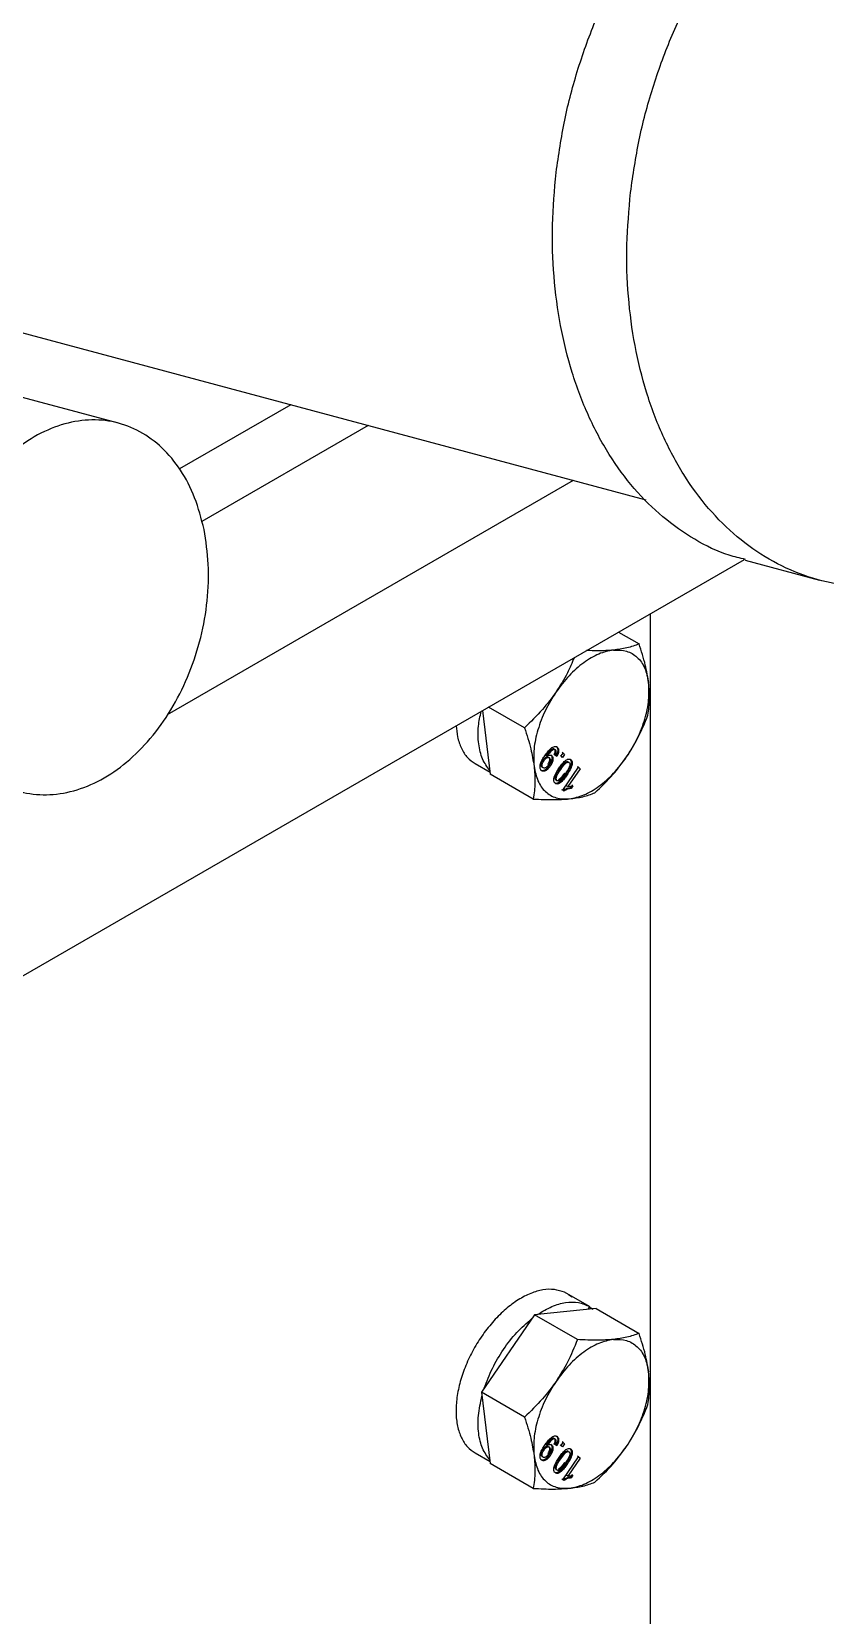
# Model space of a CAD drawing. Header units: millimetres. Extents: x 1293 to 41893, y 1011 to 26911.
# Drawn here: x 6911.9 to 7009, y 22023.4 to 22217.2 of the extents above; entities that cross this region are included whole.
import ezdxf

# ---------------------------------------------------------------- set-up
doc = ezdxf.new("R2010")
doc.units = ezdxf.units.MM
doc.header["$LTSCALE"] = 50
doc.layers.add('MAQUINAS', color=11, linetype='Continuous')

msp = doc.modelspace()

# ---------------------------------------------------------------- linework, layer by layer
at = {"layer": 'MAQUINAS', "linetype": 'Continuous', "lineweight": 25}
for p, q in [((6922.5184679, 22169.3216826), (6780.9071677, 22207.2550838)), ((6868.1764443, 22191.7827697), (6987.0208264, 22159.9479399)), ((6943.5953066, 22171.5803285), (6929.9693902, 22163.7142544)), ((6953.0611846, 22169.0447049), (6932.6910329, 22157.2852667)), ((6978.1424403, 22162.3261921), (6928.4551106, 22133.6423072)), ((6889.8607162, 22089.5878159), (6999.1099429, 22152.656052)), ((6999.1905764, 22152.5470079), (7008.2974124, 22150.1075609)), ((6987.5638368, 22145.9906269), (6987.5638368, 21905.9197438)), ((6983.6887946, 22143.7536126), (6986.2097739, 22142.2982822)), ((6967.046657, 22134.1463111), (6968.008589, 22126.3627778)), ((6972.1914651, 22132.0493316), (6967.8028268, 22134.5828386)), ((6974.4602429, 22128.093163), (6974.578094, 22128.025129)), ((6974.8787077, 22128.7088271), (6974.8327016, 22128.6392535)), ((6974.8327016, 22128.6392535), (6974.9263016, 22128.6915857)), ((6974.9505527, 22128.5712195), (6974.8327016, 22128.6392535)), ((6974.9965588, 22128.6407931), (6974.8787077, 22128.7088271)), ((6974.9965588, 22128.6407931), (6974.9505527, 22128.5712195)), ((6975.0977912, 22128.4204476), (6974.9799401, 22128.4884817)), ((6975.2602553, 22128.3551931), (6975.1424042, 22128.4232271)), ((6975.5393507, 22128.6265583), (6975.4214996, 22128.6945923)), ((6975.8741276, 22129.3866679), (6975.7562765, 22129.4547019)), ((6975.9225097, 22128.6843447), (6975.8046586, 22128.7523787)), ((6975.9892932, 22129.3279586), (6975.8714421, 22129.3959926)), ((6976.1364701, 22128.5456568), (6975.9225097, 22128.6843447)), ((6976.1364701, 22128.5456568), (6976.018619, 22128.6136908)), ((6976.2204567, 22129.6435588), (6976.1026056, 22129.7115928)), ((6976.5429953, 22128.6586926), (6976.6608464, 22128.5906586)), ((6976.6608464, 22128.5906586), (6976.906846, 22128.9513375)), ((6976.8502068, 22128.4159028), (6976.6608464, 22128.5906586)), ((6976.8502068, 22128.4159028), (6976.7323557, 22128.4839368)), ((6976.906846, 22128.9513375), (6976.7889948, 22129.0193715)), ((6977.0962064, 22128.7765817), (6976.8502068, 22128.4159028)), ((6976.8897983, 22128.9263426), (6976.9783553, 22128.8446157)), ((6976.906846, 22128.9513375), (6977.0962064, 22128.7765817)), ((6977.0962064, 22128.7765817), (6976.9783553, 22128.8446157)), ((6977.533768, 22127.8385211), (6977.4159168, 22127.9065551)), ((6977.5389973, 22127.8570494), (6977.6568484, 22127.7890154)), ((6977.7603969, 22128.1816605), (6977.878248, 22128.1136265)), ((6966.1449465, 22127.6623212), (6967.978821, 22126.603648)), ((6973.2695832, 22123.3256705), (6968.008589, 22126.3627778)), ((6974.2513189, 22126.8179509), (6974.1334678, 22126.8859849)), ((6974.3258716, 22127.2373555), (6974.4437227, 22127.1693215)), ((6974.610597, 22127.1076929), (6974.6141877, 22127.10562)), ((6975.0467741, 22127.5959466), (6975.1646252, 22127.5279126)), ((6975.3409169, 22127.3339957), (6975.2230658, 22127.4020297)), ((6976.8816534, 22124.3904838), (6978.8004501, 22127.2037796)), ((6977.0727392, 22126.4948449), (6977.1905903, 22126.4268109)), ((6977.3807195, 22126.2531823), (6977.2628683, 22126.3212163)), ((6978.9898106, 22127.0290238), (6977.4945944, 22124.8367721)), ((6978.0232653, 22127.5380963), (6977.9054142, 22127.6061304)), ((6978.8004501, 22127.2037796), (6978.682599, 22127.2718136)), ((6978.7834025, 22127.1787847), (6978.8719594, 22127.0970579)), ((6978.8004501, 22127.2037796), (6978.9898106, 22127.0290238)), ((6978.9898106, 22127.0290238), (6978.8719594, 22127.0970579)), ((6975.9348514, 22125.2642627), (6975.8170002, 22125.3322967)), ((6975.9880216, 22125.2375057), (6976.0936553, 22125.1765246)), ((6976.040471, 22125.6549964), (6976.1583221, 22125.5869624)), ((6976.4862396, 22125.5983911), (6976.3683884, 22125.6664251)), ((6976.8816534, 22124.3904838), (6976.7638023, 22124.4585178)), ((6977.0035542, 22124.2779848), (6976.8816534, 22124.3904838)), ((6977.4945944, 22124.8367721), (6977.3767433, 22124.9048061)), ((6977.4945944, 22124.8367721), (6978.1183427, 22124.9369925)), ((6977.9338738, 22124.907353), (6977.7737107, 22124.6725256)), ((6977.8915618, 22124.6044916), (6977.7737107, 22124.6725256)), ((6978.1183427, 22124.9369925), (6977.8915618, 22124.6044916)), ((6978.1183427, 22124.9369925), (6978.0004915, 22125.0050265)), ((6980.1373127, 22061.2090832), (6977.0858613, 22062.9515615)), ((6977.5699247, 22062.6853407), (6978.0354181, 22062.4093336)), ((6973.4005662, 22060.201869), (6966.9304709, 22050.7155632)), ((6973.7961067, 22060.241833), (6973.4005662, 22060.201869)), ((6978.6615604, 22057.1647617), (6973.4005662, 22060.201869)), ((6980.9487797, 22060.9645137), (6973.7961067, 22060.241833)), ((6980.1373127, 22061.2090832), (6979.9404955, 22060.8626403)), ((6980.1177493, 22061.1746472), (6980.5929747, 22060.8928696)), ((6980.9487797, 22060.9645137), (6986.2097739, 22057.9274064)), ((6972.1914651, 22047.6784558), (6966.9304709, 22050.7155632)), ((6966.9304709, 22050.7155632), (6968.008589, 22041.991902)), ((6975.8741276, 22045.0157921), (6975.7562765, 22045.0838261)), ((6975.9892932, 22044.9570828), (6975.8714421, 22045.0251168)), ((6976.2204567, 22045.272683), (6976.1026056, 22045.340717)), ((6976.6608464, 22044.2197828), (6976.906846, 22044.5804617)), ((6976.906846, 22044.5804617), (6976.7889948, 22044.6484957)), ((6976.8897983, 22044.5554669), (6976.9783553, 22044.47374)), ((6976.906846, 22044.5804617), (6977.0962064, 22044.4057059)), ((6977.0962064, 22044.4057059), (6976.9783553, 22044.47374)), ((6966.1449465, 22043.2914454), (6967.978821, 22042.2327722)), ((6974.2513189, 22042.4470751), (6974.1334678, 22042.5151092)), ((6974.3258716, 22042.8664797), (6974.4437227, 22042.7984457)), ((6974.4602429, 22043.7222872), (6974.578094, 22043.6542532)), ((6974.610597, 22042.7368171), (6974.6141877, 22042.7347442)), ((6974.8787077, 22044.3379513), (6974.8327016, 22044.2683777)), ((6974.9505527, 22044.2003437), (6974.8327016, 22044.2683777)), ((6974.9965588, 22044.2699173), (6974.8787077, 22044.3379513)), ((6974.9965588, 22044.2699173), (6974.9505527, 22044.2003437)), ((6975.0977912, 22044.0495719), (6974.9799401, 22044.1176059)), ((6975.0467741, 22043.2250708), (6975.1646252, 22043.1570368)), ((6975.2602553, 22043.9843173), (6975.1424042, 22044.0523513)), ((6975.3409169, 22042.9631199), (6975.2230658, 22043.0311539)), ((6975.5393507, 22044.2556825), (6975.4214996, 22044.3237165)), ((6975.9225097, 22044.3134689), (6975.8046586, 22044.3815029)), ((6976.1364701, 22044.174781), (6975.9225097, 22044.3134689)), ((6976.1364701, 22044.174781), (6976.018619, 22044.242815)), ((6976.5429953, 22044.2878168), (6976.6608464, 22044.2197828)), ((6976.8502068, 22044.045027), (6976.6608464, 22044.2197828)), ((6976.8502068, 22044.045027), (6976.7323557, 22044.113061)), ((6977.0962064, 22044.4057059), (6976.8502068, 22044.045027)), ((6976.8816534, 22040.019608), (6978.8004501, 22042.8329039)), ((6977.533768, 22043.4676453), (6977.4159168, 22043.5356793)), ((6978.9898106, 22042.6581481), (6977.4945944, 22040.4658963)), ((6977.5389973, 22043.4861736), (6977.6568484, 22043.4181396)), ((6977.7603969, 22043.8107847), (6977.878248, 22043.7427507)), ((6978.0232653, 22043.1672206), (6977.9054142, 22043.2352546)), ((6978.8004501, 22042.8329039), (6978.682599, 22042.9009379)), ((6978.7834025, 22042.807909), (6978.8719594, 22042.7261821)), ((6978.8004501, 22042.8329039), (6978.9898106, 22042.6581481)), ((6978.9898106, 22042.6581481), (6978.8719594, 22042.7261821)), ((6973.2695832, 22038.9547947), (6968.008589, 22041.991902)), ((6975.9348514, 22040.893387), (6975.8170002, 22040.961421)), ((6975.9880216, 22040.8666299), (6976.0936553, 22040.8056489)), ((6976.040471, 22041.2841206), (6976.1583221, 22041.2160866)), ((6976.4862396, 22041.2275153), (6976.3683884, 22041.2955493)), ((6977.0727392, 22042.1239692), (6977.1905903, 22042.0559351)), ((6977.3807195, 22041.8823065), (6977.2628683, 22041.9503405)), ((6978.1183427, 22040.5661167), (6978.0004915, 22040.6341507)), ((6976.8816534, 22040.019608), (6976.7638023, 22040.087642)), ((6977.0035542, 22039.907109), (6976.8816534, 22040.019608)), ((6977.4945944, 22040.4658963), (6977.3767433, 22040.5339303)), ((6977.4945944, 22040.4658963), (6978.1183427, 22040.5661167)), ((6977.9338738, 22040.5364773), (6977.7737107, 22040.3016498)), ((6977.8915618, 22040.2336158), (6977.7737107, 22040.3016498)), ((6978.1183427, 22040.5661167), (6977.8915618, 22040.2336158))]:
    msp.add_line(p, q, dxfattribs=at)
for points, knots in [([(6976.0610516, 22200.0001823), (6976.3709248, 22202.1460928), (6976.9906712, 22206.4379137), (6978.6868547, 22212.7838058), (6980.910918, 22218.9243722), (6983.6809851, 22224.7558597), (6986.9346077, 22230.1781424), (6990.6201439, 22235.0985198), (6994.6734707, 22239.4328457), (6999.0254565, 22243.1067107), (7003.6018119, 22246.0582026), (7008.3233149, 22248.233274), (7013.1126822, 22249.6079463), (7017.8748743, 22250.1092955), (7021.8896591, 22249.9418038), (7024.2059002, 22249.2781091), (7025.0386273, 22249.0394998)], [0, 0, 0, 0, 0.0737391308, 0.1474782616, 0.2212173924, 0.2949565231, 0.3686956539, 0.4424347847, 0.5161739155, 0.5899130463, 0.6636521771, 0.7373913078, 0.8111304386, 0.8848695694, 0.9586087002, 1, 1, 1, 1]), ([(6985.1678877, 22197.5607353), (6985.4777608, 22199.7066457), (6986.0975072, 22203.9984666), (6987.7936907, 22210.3443588), (6990.0177539, 22216.484925), (6992.7878213, 22222.3164133), (6996.041443, 22227.738693), (6999.7269824, 22232.6590818), (7003.7802978, 22236.9933651), (7008.1323257, 22240.667389), (7012.708524, 22243.618288), (7017.4306134, 22245.795572), (7022.2177923, 22247.1619869), (7026.9881519, 22247.694153), (7031.6600701, 22247.3829647), (7036.1536077, 22246.2337466), (7040.3918851, 22244.2661626), (7044.3023609, 22241.5138759), (7047.8182125, 22238.0239898), (7050.8789596, 22233.8561759), (7053.4334376, 22229.0819015), (7055.4334392, 22223.782277), (7056.8615362, 22218.0501413), (7057.630623, 22211.975508), (7057.8794625, 22207.249241), (7057.6714457, 22204.5612029), (7057.6289606, 22204.0122002)], [0, 0, 0, 0, 0.0429984375, 0.085996875, 0.1289953125, 0.17199375, 0.2149921876, 0.2579906251, 0.3009890626, 0.3439875001, 0.3869859376, 0.4299843751, 0.4729828126, 0.5159812501, 0.5589796877, 0.6019781252, 0.6449765627, 0.6879750002, 0.7309734377, 0.7739718752, 0.8169703127, 0.8599687502, 0.9029671878, 0.9459656253, 0.9889640628, 1, 1, 1, 1]), ([(6999.2172815, 22152.6490138), (6998.5574472, 22152.8006337), (6996.3934745, 22153.2978819), (6992.9788194, 22155.0129701), (6989.0582431, 22157.7271332), (6985.545136, 22161.2272406), (6982.4835114, 22165.3922928), (6979.9297989, 22170.167393), (6977.9276128, 22175.4664756), (6976.5074886, 22181.1999531), (6975.7086949, 22187.2697614), (6975.4887426, 22193.5708138), (6975.870282, 22197.8570595), (6976.0610516, 22200.0001823)], [0, 0, 0, 0, 0.0420244072, 0.1378219664, 0.2336195257, 0.329417085, 0.4252146443, 0.5210122036, 0.6168097629, 0.7126073221, 0.8084048814, 0.9042024407, 1, 1, 1, 1]), ([(7049.9753288, 22175.3497932), (7049.8518067, 22175.0860619), (7048.8172369, 22172.8771593), (7046.3973288, 22169.0935884), (7042.7508538, 22164.1444656), (7038.687071, 22159.8178815), (7034.3378479, 22156.1417946), (7029.7608981, 22153.1914484), (7025.03901, 22151.0140163), (7020.2517772, 22149.6476411), (7015.481432, 22149.1154643), (7010.8095101, 22149.4266554), (7006.3159728, 22150.5758727), (7002.0776981, 22152.5434574), (6998.1672113, 22155.2957423), (6994.6514007, 22158.785635), (6991.5905005, 22162.9534241), (6989.0365939, 22167.727791), (6987.0344598, 22173.0270701), (6985.6143217, 22178.760495), (6984.8155317, 22184.8303173), (6984.5955784, 22191.1313661), (6984.9771179, 22195.4176122), (6985.1678877, 22197.5607353)], [0, 0, 0, 0, 0.0067334811, 0.0563968071, 0.106060133, 0.155723459, 0.2053867849, 0.2550501109, 0.3047134368, 0.3543767627, 0.4040400887, 0.4537034146, 0.5033667406, 0.5530300665, 0.6026933925, 0.6523567184, 0.7020200443, 0.7516833703, 0.8013466962, 0.8510100222, 0.9006733481, 0.9503366741, 1, 1, 1, 1]), ([(6983.0672295, 22141.5523667), (6982.4471915, 22141.5043802), (6981.4415799, 22141.4265531), (6980.2447314, 22141.4799915), (6979.7858332, 22141.500481)], [0, 0, 0, 0, 0.6165779347, 1, 1, 1, 1]), ([(6986.2097739, 22142.2982822), (6985.7386018, 22142.122816), (6984.8542213, 22141.7934697), (6983.6362848, 22141.6291443), (6983.0672295, 22141.5523667)], [0, 0, 0, 0, 0.5327709195, 1, 1, 1, 1]), ([(6987.3803953, 22137.5718585), (6987.2666302, 22138.2787933), (6987.0231411, 22139.7918302), (6986.4924896, 22141.4270726), (6986.2097739, 22142.2982822)], [0, 0, 0, 0, 0.4672290805, 1, 1, 1, 1]), ([(6978.2577234, 22140.6183219), (6978.0012654, 22139.9913214), (6977.4091418, 22138.5436701), (6976.5468786, 22137.1933606), (6976.0580751, 22136.4278914)], [0, 0, 0, 0, 0.433115708, 1, 1, 1, 1]), ([(6987.2878921, 22133.5746211), (6987.3821661, 22134.2281992), (6987.5591165, 22135.4549517), (6987.4373079, 22136.897744), (6987.3803953, 22137.5718585)], [0, 0, 0, 0, 0.5327709195, 1, 1, 1, 1]), ([(6976.0580751, 22136.4278914), (6975.5175059, 22135.6934095), (6974.3605378, 22134.1214141), (6972.9454061, 22132.7695601), (6972.1914651, 22132.0493316)], [0, 0, 0, 0, 0.4672290805, 1, 1, 1, 1]), ([(6967.9520936, 22126.819914), (6967.6250083, 22127.2594542), (6966.9708376, 22128.1385348), (6966.5268989, 22130.0342037), (6966.4597549, 22132.0325311), (6966.7564067, 22133.4442088), (6966.8842448, 22134.0525525)], [0, 0, 0, 0, 0.26615041322, 0.53230082644, 0.79845123966, 1, 1, 1, 1]), ([(6963.849321, 22132.3005283), (6963.8837051, 22131.8381071), (6963.9603238, 22130.8076894), (6964.4356473, 22129.4919668), (6965.1517719, 22128.3575659), (6965.8254358, 22127.896011), (6966.1515557, 22127.6725728)], [0, 0, 0, 0, 0.21695682075, 0.48344709326, 0.74993736578, 1, 1, 1, 1]), ([(6972.1914651, 22132.0493316), (6972.4741808, 22131.178122), (6973.0048322, 22129.5428796), (6973.2483213, 22128.0298427), (6973.3620865, 22127.3229079)], [0, 0, 0, 0, 0.5327709195, 1, 1, 1, 1]), ([(6984.6844067, 22128.466875), (6985.1681232, 22129.2341772), (6986.2034109, 22130.8764172), (6986.9109408, 22132.6367611), (6987.2878921, 22133.5746211)], [0, 0, 0, 0, 0.4672290805, 1, 1, 1, 1]), ([(6974.6777831, 22128.6236826), (6974.7954168, 22128.7906689), (6975.0302845, 22129.1240739), (6975.3726122, 22129.4909659), (6975.6655358, 22129.6872429), (6975.8812667, 22129.7590021), (6976.0755966, 22129.7499922), (6976.1721565, 22129.6790465), (6976.2204567, 22129.6435588)], [0, 0, 0, 0, 0.2504849429, 0.5001185141, 0.6278991852, 0.7500923696, 0.8749936752, 1, 1, 1, 1]), ([(6974.2513189, 22126.8179509), (6974.2142539, 22126.8610077), (6974.140135, 22126.9471083), (6974.0910228, 22127.1464753), (6974.0901377, 22127.3787446), (6974.1634478, 22127.7202897), (6974.3665564, 22128.1546258), (6974.5738629, 22128.467062), (6974.6777831, 22128.6236826)], [0, 0, 0, 0, 0.1250635897, 0.2500895576, 0.3751100052, 0.5001693996, 0.7494409524, 1, 1, 1, 1]), ([(6974.3258716, 22127.2373555), (6974.2912369, 22127.2811677), (6974.2395188, 22127.3465902), (6974.2255705, 22127.4885818), (6974.2378273, 22127.6066535), (6974.2702742, 22127.732007), (6974.3371115, 22127.8994127), (6974.411117, 22128.0158622), (6974.4602429, 22128.093163)], [0, 0, 0, 0, 0.249017166, 0.3718446562, 0.4993648037, 0.6232259432, 0.7498923764, 1, 1, 1, 1]), ([(6974.4437227, 22127.1693215), (6974.4090901, 22127.2131351), (6974.3573342, 22127.2786116), (6974.3434153, 22127.4206361), (6974.3557165, 22127.5388223), (6974.3881634, 22127.6640886), (6974.4550284, 22127.831482), (6974.5289681, 22127.9478281), (6974.578094, 22128.025129)], [0, 0, 0, 0, 0.24901685056, 0.37213839249, 0.49936545582, 0.62356193351, 0.74989269326, 1, 1, 1, 1]), ([(6974.4602429, 22128.093163), (6974.5138068, 22128.1658448), (6974.5947848, 22128.2757253), (6974.7198149, 22128.3874573), (6974.8171103, 22128.4490214), (6974.9118208, 22128.4843155), (6975.032115, 22128.4967223), (6975.0982254, 22128.4526672), (6975.1424042, 22128.4232271)], [0, 0, 0, 0, 0.24997660167, 0.37791512866, 0.50034202129, 0.62710640096, 0.75081098206, 1, 1, 1, 1]), ([(6974.578094, 22128.025129), (6974.6316579, 22128.0978099), (6974.7127016, 22128.2077783), (6974.8377468, 22128.3194895), (6974.9351278, 22128.3810714), (6975.029761, 22128.4163028), (6975.1500284, 22128.4286497), (6975.2160769, 22128.3846342), (6975.2602553, 22128.3551931)], [0, 0, 0, 0, 0.2499764907, 0.3782221672, 0.5003423322, 0.6274524307, 0.7508110927, 1, 1, 1, 1]), ([(6975.8714421, 22129.3959926), (6975.8401808, 22129.4181583), (6975.7776844, 22129.4624713), (6975.6498325, 22129.4609976), (6975.5095455, 22129.4050731), (6975.2343598, 22129.175106), (6975.0367139, 22128.9159817), (6974.8787077, 22128.7088271)], [0, 0, 0, 0, 0.1252073258, 0.2503100191, 0.3753386279, 0.5006201474, 1, 1, 1, 1]), ([(6974.9505527, 22128.5712195), (6975.0060602, 22128.6057627), (6975.1174237, 22128.6750661), (6975.2788497, 22128.712603), (6975.4280686, 22128.7070188), (6975.502312, 22128.6533384), (6975.5393507, 22128.6265583)], [0, 0, 0, 0, 0.24894317676, 0.49945029469, 0.75028493852, 1, 1, 1, 1]), ([(6975.9892932, 22129.3279586), (6975.9580319, 22129.3501243), (6975.8955355, 22129.3944373), (6975.7676836, 22129.3929636), (6975.6273966, 22129.3370391), (6975.3522109, 22129.107072), (6975.154565, 22128.8479477), (6974.9965588, 22128.6407931)], [0, 0, 0, 0, 0.1252073258, 0.2503100191, 0.3753386279, 0.5006201474, 1, 1, 1, 1]), ([(6975.1424042, 22128.4232271), (6975.1774373, 22128.3816566), (6975.2298813, 22128.3194261), (6975.2530581, 22128.1872079), (6975.2487786, 22128.0747501), (6975.2239193, 22127.9534761), (6975.1660942, 22127.7881807), (6975.0943737, 22127.6726334), (6975.0467741, 22127.5959466)], [0, 0, 0, 0, 0.2495203093, 0.3735284255, 0.4998883672, 0.623789863, 0.7503156792, 1, 1, 1, 1]), ([(6975.2602553, 22128.3551931), (6975.2952883, 22128.3136225), (6975.3477773, 22128.2513383), (6975.3709145, 22128.1190785), (6975.3666065, 22128.006522), (6975.3417359, 22127.8853377), (6975.2838905, 22127.720053), (6975.2122263, 22127.6045995), (6975.1646252, 22127.5279126)], [0, 0, 0, 0, 0.2495205461, 0.3738507837, 0.4998887841, 0.6240955932, 0.7503154422, 1, 1, 1, 1]), ([(6975.4214996, 22128.6945923), (6975.4357601, 22128.6801772), (6975.4642824, 22128.6513459), (6975.5106769, 22128.5796985), (6975.550274, 22128.4699788), (6975.564884, 22128.3102864), (6975.5480159, 22128.1331324), (6975.5025565, 22127.9459581), (6975.4064754, 22127.6940008), (6975.2963078, 22127.5186242), (6975.2230658, 22127.4020297)], [0, 0, 0, 0, 0.0626107389, 0.1252263593, 0.2501941382, 0.3735862588, 0.5002863049, 0.6245798583, 0.750412027, 1, 1, 1, 1]), ([(6975.5393507, 22128.6265583), (6975.5668274, 22128.5961544), (6975.6217624, 22128.5353671), (6975.6677861, 22128.4015802), (6975.6828206, 22128.2424745), (6975.6658805, 22128.065276), (6975.620449, 22127.8780457), (6975.5243869, 22127.6260638), (6975.4141574, 22127.4505882), (6975.3409169, 22127.3339957)], [0, 0, 0, 0, 0.1250740585, 0.2500636243, 0.3732612247, 0.5001992382, 0.6242961009, 0.7503685137, 1, 1, 1, 1]), ([(6975.8046586, 22128.7523787), (6975.8394177, 22128.8201255), (6975.9021322, 22128.9423585), (6975.9490364, 22129.1024693), (6975.954554, 22129.212381), (6975.9378455, 22129.3148307), (6975.8979721, 22129.3635661), (6975.8714421, 22129.3959926)], [0, 0, 0, 0, 0.2770742738, 0.4999140274, 0.6248342849, 0.7503808481, 1, 1, 1, 1]), ([(6975.9225097, 22128.6843447), (6975.9572313, 22128.7520446), (6976.0199385, 22128.8743109), (6976.0667579, 22129.0341342), (6976.0726165, 22129.14455), (6976.0590919, 22129.2201888), (6976.0318471, 22129.283675), (6976.0034772, 22129.313198), (6975.9892932, 22129.3279586)], [0, 0, 0, 0, 0.2764767993, 0.4993179598, 0.6237184282, 0.7494961879, 0.8747561628, 1, 1, 1, 1]), ([(6976.1026056, 22129.7115928), (6976.1492602, 22129.6565801), (6976.21946, 22129.5738041), (6976.2552785, 22129.4021628), (6976.2554731, 22129.2074592), (6976.1881153, 22128.9295598), (6976.0751772, 22128.7190912), (6976.018619, 22128.6136908)], [0, 0, 0, 0, 0.2498591948, 0.3759561592, 0.5004815934, 0.749846529, 1, 1, 1, 1]), ([(6976.2204567, 22129.6435588), (6976.2671136, 22129.5885479), (6976.3372724, 22129.5058269), (6976.3731112, 22129.3342127), (6976.3733554, 22129.1395327), (6976.3059647, 22128.8615252), (6976.1930277, 22128.651057), (6976.1364701, 22128.5456568)], [0, 0, 0, 0, 0.2498594906, 0.3757183909, 0.500481002, 0.7498462328, 1, 1, 1, 1]), ([(6976.4339174, 22127.1269612), (6976.5445567, 22127.2838993), (6976.7655684, 22127.5973968), (6977.0819123, 22127.9460461), (6977.3549941, 22128.1476019), (6977.5607637, 22128.2284885), (6977.7434986, 22128.2155664), (6977.8333032, 22128.1476279), (6977.878248, 22128.1136265)], [0, 0, 0, 0, 0.2504758129, 0.5003473544, 0.6257683408, 0.7501761831, 0.8749696966, 1, 1, 1, 1]), ([(6976.5046579, 22127.0191123), (6976.6627983, 22127.2475014), (6976.8605055, 22127.5330338), (6977.1423163, 22127.807855), (6977.2912567, 22127.8899946), (6977.4361275, 22127.9218643), (6977.5047172, 22127.8786482), (6977.5389973, 22127.8570494)], [0, 0, 0, 0, 0.5004095025, 0.6256126137, 0.7505796735, 0.875343692, 1, 1, 1, 1]), ([(6976.6225091, 22126.9510783), (6976.7806494, 22127.1794674), (6976.9783566, 22127.4649998), (6977.2601674, 22127.739821), (6977.4091078, 22127.8219606), (6977.5539786, 22127.8538303), (6977.6225683, 22127.8106142), (6977.6568484, 22127.7890154)], [0, 0, 0, 0, 0.5004095025, 0.6256126137, 0.7505796735, 0.875343692, 1, 1, 1, 1]), ([(6977.7603969, 22128.1816605), (6977.8157655, 22128.1140896), (6977.8989244, 22128.0126038), (6977.9276846, 22127.793099), (6977.9128378, 22127.6684546), (6977.9054142, 22127.6061304)], [0, 0, 0, 0, 0.4990363131, 0.7495101716, 1, 1, 1, 1]), ([(6977.878248, 22128.1136265), (6977.9340966, 22128.0462796), (6978.0179765, 22127.9451304), (6978.040191, 22127.7516867), (6978.03747, 22127.6328446), (6978.0280002, 22127.5696787), (6978.0232653, 22127.5380963)], [0, 0, 0, 0, 0.4987953461, 0.7491482596, 0.8745764119, 1, 1, 1, 1]), ([(6980.8177968, 22124.0883152), (6981.5717378, 22124.8085437), (6982.9868695, 22126.1603977), (6984.1438376, 22127.7323931), (6984.6844067, 22128.466875)], [0, 0, 0, 0, 0.5327709195, 1, 1, 1, 1]), ([(6973.3620865, 22127.3229079), (6973.418999, 22126.6487934), (6973.5408076, 22125.2060011), (6973.3638572, 22123.9792486), (6973.2695832, 22123.3256705)], [0, 0, 0, 0, 0.4672290805, 1, 1, 1, 1]), ([(6975.3409169, 22127.3339957), (6975.2552173, 22127.2185982), (6975.1261017, 22127.0447397), (6974.9253107, 22126.8738444), (6974.7705142, 22126.7794391), (6974.6195758, 22126.7242357), (6974.4276679, 22126.7024574), (6974.3219722, 22126.771679), (6974.2513189, 22126.8179509)], [0, 0, 0, 0, 0.2498688585, 0.3764535287, 0.5003476657, 0.6272386366, 0.7508240847, 1, 1, 1, 1]), ([(6975.2230658, 22127.4020297), (6975.1373834, 22127.2866731), (6975.0082252, 22127.1127837), (6974.8072963, 22126.9416317), (6974.6527913, 22126.8480713), (6974.5004966, 22126.7896523), (6974.4078189, 22126.7867766), (6974.3621732, 22126.7853602)], [0, 0, 0, 0, 0.3327926582, 0.5016541087, 0.6663981272, 0.835694162, 1, 1, 1, 1]), ([(6975.1646252, 22127.5279126), (6975.1082335, 22127.4517912), (6974.9955986, 22127.2997489), (6974.8221373, 22127.1690369), (6974.6885575, 22127.1132531), (6974.5606051, 22127.0949857), (6974.4907456, 22127.1394155), (6974.4437227, 22127.1693215)], [0, 0, 0, 0, 0.25025039885, 0.49984175183, 0.62957629765, 0.75066535386, 1, 1, 1, 1]), ([(6975.9348514, 22125.2642627), (6975.8965207, 22125.3079986), (6975.8198908, 22125.3954344), (6975.7676993, 22125.5993631), (6975.7844673, 22125.8496768), (6975.9594977, 22126.3848975), (6976.2231945, 22126.7973589), (6976.4339174, 22127.1269612)], [0, 0, 0, 0, 0.125373348, 0.2506437386, 0.375697515, 0.5011131747, 1, 1, 1, 1]), ([(6977.3807195, 22126.2531823), (6977.2699407, 22126.0961646), (6977.0486563, 22125.7825166), (6976.7294982, 22125.4296799), (6976.4554807, 22125.2291054), (6976.250297, 22125.1509103), (6976.0699417, 22125.162596), (6975.9799113, 22125.2303514), (6975.9348514, 22125.2642627)], [0, 0, 0, 0, 0.2504817087, 0.50034559577, 0.63170490568, 0.75022113881, 0.87498669951, 1, 1, 1, 1]), ([(6976.040471, 22125.6549964), (6976.0139478, 22125.6883175), (6975.9609026, 22125.754958), (6975.952932, 22125.9261399), (6975.989409, 22126.1144817), (6976.1536711, 22126.4973156), (6976.3486761, 22126.787221), (6976.5046579, 22127.0191123)], [0, 0, 0, 0, 0.1247447425, 0.2494837578, 0.3744708184, 0.4996480989, 1, 1, 1, 1]), ([(6977.2628683, 22126.3212163), (6977.1521332, 22126.1642932), (6976.9309359, 22125.8508341), (6976.6111465, 22125.4967159), (6976.3382773, 22125.2986841), (6976.1414562, 22125.2181614), (6976.0384553, 22125.2355206), (6975.9903271, 22125.2436319)], [0, 0, 0, 0, 0.2932940048, 0.5858645899, 0.7398654608, 0.8784495684, 1, 1, 1, 1]), ([(6976.1583221, 22125.5869624), (6976.1317989, 22125.6202835), (6976.0787537, 22125.686924), (6976.0707831, 22125.8581059), (6976.1072602, 22126.0464477), (6976.2715222, 22126.4292816), (6976.4665273, 22126.719187), (6976.6225091, 22126.9510783)], [0, 0, 0, 0, 0.1247447425, 0.2494837578, 0.3744708184, 0.4996480989, 1, 1, 1, 1]), ([(6977.0727392, 22126.4948449), (6976.9647363, 22126.3416887), (6976.8027413, 22126.1119675), (6976.565379, 22125.827248), (6976.4339943, 22125.7199856), (6976.3683884, 22125.6664251)], [0, 0, 0, 0, 0.5003723119, 0.7505151407, 1, 1, 1, 1]), ([(6977.1905903, 22126.4268109), (6977.0825874, 22126.2736546), (6976.9205924, 22126.0439335), (6976.6832301, 22125.759214), (6976.5518454, 22125.6519516), (6976.4862396, 22125.5983911)], [0, 0, 0, 0, 0.50037231189, 0.75051514073, 1, 1, 1, 1]), ([(6977.6568484, 22127.7890154), (6977.6829906, 22127.755323), (6977.7352895, 22127.6879194), (6977.7404046, 22127.5157446), (6977.7065795, 22127.3286832), (6977.5396001, 22126.9467418), (6977.34569, 22126.6578679), (6977.1905903, 22126.4268109)], [0, 0, 0, 0, 0.1246963828, 0.2494616582, 0.3744323466, 0.4996371137, 1, 1, 1, 1]), ([(6977.9054142, 22127.6061304), (6977.8738733, 22127.4948963), (6977.8107456, 22127.272266), (6977.5948654, 22126.8314903), (6977.3956615, 22126.5253171), (6977.2628683, 22126.3212163)], [0, 0, 0, 0, 0.249753552, 0.499871473, 1, 1, 1, 1]), ([(6978.0232653, 22127.5380963), (6977.9917244, 22127.4268623), (6977.9285967, 22127.2042319), (6977.7127165, 22126.7634563), (6977.5135126, 22126.4572831), (6977.3807195, 22126.2531823)], [0, 0, 0, 0, 0.249753552, 0.499871473, 1, 1, 1, 1]), ([(6976.1218062, 22125.6116196), (6976.1162517, 22125.6122166), (6976.0971717, 22125.6142673), (6976.0704522, 22125.6305241), (6976.0504649, 22125.6468388), (6976.040471, 22125.6549964)], [0, 0, 0, 0, 0.1703505148, 0.5851620533, 1, 1, 1, 1]), ([(6976.4862396, 22125.5983911), (6976.4547756, 22125.5815418), (6976.3918679, 22125.5478542), (6976.301348, 22125.5294024), (6976.2199992, 22125.5399279), (6976.1788836, 22125.5712824), (6976.1583221, 22125.5869624)], [0, 0, 0, 0, 0.2501584562, 0.5001555724, 0.7500324303, 1, 1, 1, 1]), ([(6977.7737107, 22124.6725256), (6977.6316673, 22124.661195), (6977.3480716, 22124.6385731), (6977.0396479, 22124.4434242), (6976.8857031, 22124.3460188)], [0, 0, 0, 0, 0.5008657323, 1, 1, 1, 1]), ([(6977.8915618, 22124.6044916), (6977.7495184, 22124.593161), (6977.4659227, 22124.5705391), (6977.157499, 22124.3753902), (6977.0035542, 22124.2779848)], [0, 0, 0, 0, 0.50086573232, 1, 1, 1, 1]), ([(6977.6752523, 22123.3423997), (6978.2443077, 22123.4191773), (6979.4622442, 22123.5835027), (6980.3466246, 22123.912849), (6980.8177968, 22124.0883152)], [0, 0, 0, 0, 0.4672290805, 1, 1, 1, 1]), ([(6973.2695832, 22123.3256705), (6974.1177451, 22123.2835051), (6975.7097274, 22123.2043617), (6977.0493443, 22123.2984424), (6977.6752523, 22123.3423997)], [0, 0, 0, 0, 0.5327709195, 1, 1, 1, 1]), ([(6977.0858613, 22062.9515615), (6976.683959, 22063.0908814), (6975.8801545, 22063.3695212), (6974.4675911, 22063.3018456), (6972.9685104, 22062.8770027), (6971.4208885, 22062.0771369), (6969.8874531, 22060.9412048), (6968.4242558, 22059.5092675), (6967.0863673, 22057.8355274), (6965.9237333, 22055.9824118), (6964.9798528, 22054.0192594), (6964.2900509, 22052.019532), (6963.8800124, 22050.0578247), (6963.7655035, 22048.2082421), (6963.9491971, 22046.5372039), (6964.4302309, 22045.1174869), (6965.1530291, 22043.9875266), (6965.8258459, 22043.5254081), (6966.1515557, 22043.3016971)], [0, 0, 0, 0, 0.0627417298, 0.1254834597, 0.1882251895, 0.2509669194, 0.3137086492, 0.3764503791, 0.4391921089, 0.5019338388, 0.5646755686, 0.6274172985, 0.6901590283, 0.7529007582, 0.815642488, 0.8783842179, 0.9411259477, 1, 1, 1, 1]), ([(6978.6615604, 22057.1647617), (6978.2846091, 22056.2269017), (6977.5770792, 22054.4665578), (6976.5417916, 22052.8243179), (6976.0580751, 22052.0570156)], [0, 0, 0, 0, 0.5327709195, 1, 1, 1, 1]), ([(6983.0672295, 22057.1814909), (6982.4413215, 22057.1375337), (6981.1017046, 22057.0434529), (6979.5097223, 22057.1225964), (6978.6615604, 22057.1647617)], [0, 0, 0, 0, 0.4672290805, 1, 1, 1, 1]), ([(6986.2097739, 22057.9274064), (6985.7386018, 22057.7519403), (6984.8542213, 22057.4225939), (6983.6362848, 22057.2582685), (6983.0672295, 22057.1814909)], [0, 0, 0, 0, 0.5327709195, 1, 1, 1, 1]), ([(6987.3803953, 22053.2009827), (6987.2666302, 22053.9079175), (6987.0231411, 22055.4209544), (6986.4924896, 22057.0561968), (6986.2097739, 22057.9274064)], [0, 0, 0, 0, 0.4672290805, 1, 1, 1, 1]), ([(6987.2878921, 22049.2037453), (6987.3821661, 22049.8573234), (6987.5591165, 22051.0840759), (6987.4373079, 22052.5268682), (6987.3803953, 22053.2009827)], [0, 0, 0, 0, 0.5327709195, 1, 1, 1, 1]), ([(6976.0580751, 22052.0570156), (6975.5175059, 22051.3225337), (6974.3605378, 22049.7505384), (6972.9454061, 22048.3986844), (6972.1914651, 22047.6784558)], [0, 0, 0, 0, 0.4672290805, 1, 1, 1, 1]), ([(6984.6844067, 22044.0959992), (6985.1681232, 22044.8633015), (6986.2034109, 22046.5055414), (6986.9109408, 22048.2658853), (6987.2878921, 22049.2037453)], [0, 0, 0, 0, 0.4672290805, 1, 1, 1, 1]), ([(6972.1914651, 22047.6784558), (6972.4741808, 22046.8072462), (6973.0048322, 22045.1720038), (6973.2483213, 22043.6589669), (6973.3620865, 22042.9520321)], [0, 0, 0, 0, 0.5327709195, 1, 1, 1, 1]), ([(6974.6777831, 22044.2528068), (6974.7954168, 22044.4197931), (6975.0302845, 22044.7531981), (6975.3726122, 22045.1200902), (6975.6655358, 22045.3163671), (6975.8812667, 22045.3881263), (6976.0755966, 22045.3791164), (6976.1721565, 22045.3081708), (6976.2204567, 22045.272683)], [0, 0, 0, 0, 0.25048494292, 0.50011851407, 0.62789918515, 0.75009236964, 0.87499367523, 1, 1, 1, 1]), ([(6975.8714421, 22045.0251168), (6975.8401808, 22045.0472825), (6975.7776844, 22045.0915955), (6975.6498325, 22045.0901218), (6975.5095455, 22045.0341974), (6975.2343598, 22044.8042302), (6975.0367139, 22044.5451059), (6974.8787077, 22044.3379513)], [0, 0, 0, 0, 0.1252073258, 0.2503100191, 0.3753386279, 0.50062014744, 1, 1, 1, 1]), ([(6975.9892932, 22044.9570828), (6975.9580319, 22044.9792485), (6975.8955355, 22045.0235615), (6975.7676836, 22045.0220878), (6975.6273966, 22044.9661633), (6975.3522109, 22044.7361962), (6975.154565, 22044.4770719), (6974.9965588, 22044.2699173)], [0, 0, 0, 0, 0.1252073258, 0.2503100191, 0.3753386279, 0.5006201474, 1, 1, 1, 1]), ([(6975.8046586, 22044.3815029), (6975.8394177, 22044.4492498), (6975.9021322, 22044.5714828), (6975.9490364, 22044.7315935), (6975.954554, 22044.8415052), (6975.9378455, 22044.943955), (6975.8979721, 22044.9926904), (6975.8714421, 22045.0251168)], [0, 0, 0, 0, 0.2770742738, 0.4999140274, 0.6248342849, 0.7503808481, 1, 1, 1, 1]), ([(6975.9225097, 22044.3134689), (6975.9572313, 22044.3811688), (6976.0199385, 22044.5034352), (6976.0667579, 22044.6632584), (6976.0726165, 22044.7736742), (6976.0590919, 22044.849313), (6976.0318471, 22044.9127992), (6976.0034772, 22044.9423222), (6975.9892932, 22044.9570828)], [0, 0, 0, 0, 0.2764767993, 0.4993179598, 0.6237184282, 0.7494961879, 0.8747561628, 1, 1, 1, 1]), ([(6976.1026056, 22045.340717), (6976.1492602, 22045.2857043), (6976.21946, 22045.2029283), (6976.2552785, 22045.0312871), (6976.2554731, 22044.8365834), (6976.1881153, 22044.5586841), (6976.0751772, 22044.3482154), (6976.018619, 22044.242815)], [0, 0, 0, 0, 0.2498591948, 0.3759561592, 0.5004815934, 0.749846529, 1, 1, 1, 1]), ([(6976.2204567, 22045.272683), (6976.2671136, 22045.2176721), (6976.3372724, 22045.1349511), (6976.3731112, 22044.9633369), (6976.3733554, 22044.768657), (6976.3059647, 22044.4906494), (6976.1930277, 22044.2801812), (6976.1364701, 22044.174781)], [0, 0, 0, 0, 0.2498594906, 0.3757183909, 0.500481002, 0.7498462328, 1, 1, 1, 1]), ([(6973.3620865, 22042.9520321), (6973.418999, 22042.2779176), (6973.5408076, 22040.8351254), (6973.3638572, 22039.6083728), (6973.2695832, 22038.9547947)], [0, 0, 0, 0, 0.4672290805, 1, 1, 1, 1]), ([(6974.2513189, 22042.4470751), (6974.2142539, 22042.4901319), (6974.140135, 22042.5762325), (6974.0910228, 22042.7755995), (6974.0901377, 22043.0078688), (6974.1634478, 22043.3494139), (6974.3665564, 22043.78375), (6974.5738629, 22044.0961863), (6974.6777831, 22044.2528068)], [0, 0, 0, 0, 0.1250635897, 0.2500895576, 0.3751100052, 0.5001693996, 0.7494409524, 1, 1, 1, 1]), ([(6974.3258716, 22042.8664797), (6974.2912369, 22042.9102919), (6974.2395188, 22042.9757144), (6974.2255705, 22043.117706), (6974.2378273, 22043.2357777), (6974.2702742, 22043.3611312), (6974.3371115, 22043.5285369), (6974.411117, 22043.6449865), (6974.4602429, 22043.7222872)], [0, 0, 0, 0, 0.24901716601, 0.37184465622, 0.49936480371, 0.62322594319, 0.74989237644, 1, 1, 1, 1]), ([(6975.3409169, 22042.9631199), (6975.2552173, 22042.8477224), (6975.1261017, 22042.6738639), (6974.9253107, 22042.5029686), (6974.7705142, 22042.4085633), (6974.6195758, 22042.3533599), (6974.4276679, 22042.3315816), (6974.3219722, 22042.4008033), (6974.2513189, 22042.4470751)], [0, 0, 0, 0, 0.2498688585, 0.3764535286, 0.5003476657, 0.6272386366, 0.7508240847, 1, 1, 1, 1]), ([(6974.4437227, 22042.7984457), (6974.4090901, 22042.8422593), (6974.3573342, 22042.9077358), (6974.3434153, 22043.0497604), (6974.3557165, 22043.1679466), (6974.3881634, 22043.2932128), (6974.4550284, 22043.4606062), (6974.5289681, 22043.5769523), (6974.578094, 22043.6542532)], [0, 0, 0, 0, 0.24901685056, 0.37213839249, 0.49936545582, 0.62356193352, 0.74989269326, 1, 1, 1, 1]), ([(6975.2230658, 22043.0311539), (6975.1373834, 22042.9157973), (6975.0082252, 22042.7419079), (6974.8072963, 22042.570756), (6974.6527913, 22042.4771955), (6974.5004966, 22042.4187765), (6974.4078189, 22042.4159008), (6974.3621732, 22042.4144844)], [0, 0, 0, 0, 0.33279265821, 0.50165410868, 0.66639812723, 0.83569416202, 1, 1, 1, 1]), ([(6975.1646252, 22043.1570368), (6975.1082335, 22043.0809154), (6974.9955986, 22042.9288731), (6974.8221373, 22042.7981612), (6974.6885575, 22042.7423773), (6974.5606051, 22042.7241099), (6974.4907456, 22042.7685397), (6974.4437227, 22042.7984457)], [0, 0, 0, 0, 0.2502503989, 0.4998417518, 0.6295762976, 0.7506653539, 1, 1, 1, 1]), ([(6974.4602429, 22043.7222872), (6974.5138068, 22043.794969), (6974.5947848, 22043.9048495), (6974.7198149, 22044.0165815), (6974.8171103, 22044.0781457), (6974.9118208, 22044.1134398), (6975.032115, 22044.1258465), (6975.0982254, 22044.0817915), (6975.1424042, 22044.0523513)], [0, 0, 0, 0, 0.24997660167, 0.3779151287, 0.50034202129, 0.627106401, 0.75081098206, 1, 1, 1, 1]), ([(6974.578094, 22043.6542532), (6974.6316579, 22043.7269341), (6974.7127016, 22043.8369025), (6974.8377468, 22043.9486137), (6974.9351278, 22044.0101956), (6975.029761, 22044.045427), (6975.1500284, 22044.057774), (6975.2160769, 22044.0137584), (6975.2602553, 22043.9843173)], [0, 0, 0, 0, 0.2499764907, 0.3782221672, 0.5003423322, 0.6274524307, 0.7508110927, 1, 1, 1, 1]), ([(6974.8327016, 22044.2683777), (6974.8885169, 22044.3035926), (6975.0007958, 22044.3744313), (6975.1070073, 22044.3932179), (6975.1604198, 22044.4026654)], [0, 0, 0, 0, 0.4971126433, 1, 1, 1, 1]), ([(6974.9505527, 22044.2003437), (6975.0060602, 22044.2348869), (6975.1174237, 22044.3041904), (6975.2788497, 22044.3417272), (6975.4280686, 22044.336143), (6975.502312, 22044.2824626), (6975.5393507, 22044.2556825)], [0, 0, 0, 0, 0.2489431768, 0.4994502947, 0.7502849385, 1, 1, 1, 1]), ([(6975.1424042, 22044.0523513), (6975.1774373, 22044.0107808), (6975.2298813, 22043.9485504), (6975.2530581, 22043.8163321), (6975.2487786, 22043.7038743), (6975.2239193, 22043.5826004), (6975.1660942, 22043.4173049), (6975.0943737, 22043.3017576), (6975.0467741, 22043.2250708)], [0, 0, 0, 0, 0.2495203093, 0.3735284255, 0.4998883672, 0.623789863, 0.7503156792, 1, 1, 1, 1]), ([(6975.2602553, 22043.9843173), (6975.2952883, 22043.9427467), (6975.3477773, 22043.8804625), (6975.3709145, 22043.7482027), (6975.3666065, 22043.6356462), (6975.3417359, 22043.5144619), (6975.2838905, 22043.3491772), (6975.2122263, 22043.2337237), (6975.1646252, 22043.1570368)], [0, 0, 0, 0, 0.24952054608, 0.37385078374, 0.49988878406, 0.62409559319, 0.75031544223, 1, 1, 1, 1]), ([(6975.4214996, 22044.3237165), (6975.4357601, 22044.3093014), (6975.4642824, 22044.2804701), (6975.5106769, 22044.2088228), (6975.550274, 22044.0991031), (6975.564884, 22043.9394107), (6975.5480159, 22043.7622566), (6975.5025565, 22043.5750823), (6975.4064754, 22043.323125), (6975.2963078, 22043.1477484), (6975.2230658, 22043.0311539)], [0, 0, 0, 0, 0.0626107389, 0.1252263593, 0.2501941382, 0.3735862588, 0.5002863049, 0.6245798583, 0.750412027, 1, 1, 1, 1]), ([(6975.5393507, 22044.2556825), (6975.5668274, 22044.2252786), (6975.6217624, 22044.1644913), (6975.6677861, 22044.0307044), (6975.6828206, 22043.8715988), (6975.6658805, 22043.6944003), (6975.620449, 22043.5071699), (6975.5243869, 22043.255188), (6975.4141574, 22043.0797124), (6975.3409169, 22042.9631199)], [0, 0, 0, 0, 0.1250740585, 0.2500636243, 0.3732612247, 0.5001992382, 0.6242961009, 0.7503685137, 1, 1, 1, 1]), ([(6975.9348514, 22040.893387), (6975.8965207, 22040.9371228), (6975.8198908, 22041.0245586), (6975.7676993, 22041.2284873), (6975.7844673, 22041.478801), (6975.9594977, 22042.0140217), (6976.2231945, 22042.4264831), (6976.4339174, 22042.7560854)], [0, 0, 0, 0, 0.12537334802, 0.25064373861, 0.37569751501, 0.50111317472, 1, 1, 1, 1]), ([(6976.040471, 22041.2841206), (6976.0139478, 22041.3174417), (6975.9609026, 22041.3840822), (6975.952932, 22041.5552641), (6975.989409, 22041.7436059), (6976.1536711, 22042.1264398), (6976.3486761, 22042.4163453), (6976.5046579, 22042.6482365)], [0, 0, 0, 0, 0.1247447425, 0.24948375779, 0.37447081842, 0.49964809889, 1, 1, 1, 1]), ([(6976.1583221, 22041.2160866), (6976.1317989, 22041.2494077), (6976.0787537, 22041.3160482), (6976.0707831, 22041.4872301), (6976.1072602, 22041.6755719), (6976.2715222, 22042.0584058), (6976.4665273, 22042.3483112), (6976.6225091, 22042.5802025)], [0, 0, 0, 0, 0.1247447425, 0.2494837578, 0.3744708184, 0.4996480989, 1, 1, 1, 1]), ([(6976.4339174, 22042.7560854), (6976.5445567, 22042.9130235), (6976.7655684, 22043.226521), (6977.0819123, 22043.5751704), (6977.3549941, 22043.7767261), (6977.5607637, 22043.8576127), (6977.7434986, 22043.8446906), (6977.8333032, 22043.7767521), (6977.878248, 22043.7427507)], [0, 0, 0, 0, 0.2504758129, 0.5003473544, 0.6257683408, 0.7501761831, 0.8749696966, 1, 1, 1, 1]), ([(6976.5046579, 22042.6482365), (6976.6627983, 22042.8766257), (6976.8605055, 22043.1621581), (6977.1423163, 22043.4369792), (6977.2912567, 22043.5191189), (6977.4361275, 22043.5509886), (6977.5047172, 22043.5077724), (6977.5389973, 22043.4861736)], [0, 0, 0, 0, 0.5004095025, 0.6256126137, 0.7505796735, 0.875343692, 1, 1, 1, 1]), ([(6976.6225091, 22042.5802025), (6976.7806494, 22042.8085917), (6976.9783566, 22043.0941241), (6977.2601674, 22043.3689452), (6977.4091078, 22043.4510848), (6977.5539786, 22043.4829546), (6977.6225683, 22043.4397384), (6977.6568484, 22043.4181396)], [0, 0, 0, 0, 0.5004095025, 0.6256126137, 0.7505796735, 0.875343692, 1, 1, 1, 1]), ([(6977.6568484, 22043.4181396), (6977.6829906, 22043.3844472), (6977.7352895, 22043.3170436), (6977.7404046, 22043.1448689), (6977.7065795, 22042.9578074), (6977.5396001, 22042.575866), (6977.34569, 22042.2869921), (6977.1905903, 22042.0559351)], [0, 0, 0, 0, 0.1246963828, 0.2494616582, 0.3744323466, 0.4996371137, 1, 1, 1, 1]), ([(6977.9054142, 22043.2352546), (6977.8738733, 22043.1240205), (6977.8107456, 22042.9013902), (6977.5948654, 22042.4606145), (6977.3956615, 22042.1544413), (6977.2628683, 22041.9503405)], [0, 0, 0, 0, 0.249753552, 0.499871473, 1, 1, 1, 1]), ([(6978.0232653, 22043.1672206), (6977.9917244, 22043.0559865), (6977.9285967, 22042.8333562), (6977.7127165, 22042.3925805), (6977.5135126, 22042.0864073), (6977.3807195, 22041.8823065)], [0, 0, 0, 0, 0.249753552, 0.499871473, 1, 1, 1, 1]), ([(6977.7603969, 22043.8107847), (6977.8157655, 22043.7432138), (6977.8989244, 22043.641728), (6977.9276846, 22043.4222232), (6977.9128378, 22043.2975788), (6977.9054142, 22043.2352546)], [0, 0, 0, 0, 0.4990363131, 0.7495101716, 1, 1, 1, 1]), ([(6977.878248, 22043.7427507), (6977.9340966, 22043.6754038), (6978.0179765, 22043.5742546), (6978.040191, 22043.3808109), (6978.03747, 22043.2619689), (6978.0280002, 22043.1988029), (6978.0232653, 22043.1672206)], [0, 0, 0, 0, 0.4987953461, 0.7491482596, 0.8745764119, 1, 1, 1, 1]), ([(6980.8177968, 22039.7174394), (6981.5717378, 22040.4376679), (6982.9868695, 22041.789522), (6984.1438376, 22043.3615173), (6984.6844067, 22044.0959992)], [0, 0, 0, 0, 0.5327709195, 1, 1, 1, 1]), ([(6977.3807195, 22041.8823065), (6977.2699407, 22041.7252888), (6977.0486563, 22041.4116408), (6976.7294982, 22041.0588041), (6976.4554807, 22040.8582296), (6976.250297, 22040.7800345), (6976.0699417, 22040.7917203), (6975.9799113, 22040.8594757), (6975.9348514, 22040.893387)], [0, 0, 0, 0, 0.2504817087, 0.5003455958, 0.6317049057, 0.7502211388, 0.8749866995, 1, 1, 1, 1]), ([(6977.2628683, 22041.9503405), (6977.1521332, 22041.7934174), (6976.9309359, 22041.4799583), (6976.6111465, 22041.1258401), (6976.3382773, 22040.9278083), (6976.1414562, 22040.8472856), (6976.0384553, 22040.8646449), (6975.9903271, 22040.8727562)], [0, 0, 0, 0, 0.2932940048, 0.5858645899, 0.7398654608, 0.8784495684, 1, 1, 1, 1]), ([(6976.1218062, 22041.2407438), (6976.1162517, 22041.2413408), (6976.0971717, 22041.2433915), (6976.0704522, 22041.2596483), (6976.0504649, 22041.275963), (6976.040471, 22041.2841206)], [0, 0, 0, 0, 0.1703505148, 0.5851620533, 1, 1, 1, 1]), ([(6976.4862396, 22041.2275153), (6976.4547756, 22041.2106661), (6976.3918679, 22041.1769784), (6976.301348, 22041.1585267), (6976.2199992, 22041.1690522), (6976.1788836, 22041.2004066), (6976.1583221, 22041.2160866)], [0, 0, 0, 0, 0.2501584562, 0.5001555724, 0.7500324303, 1, 1, 1, 1]), ([(6977.0727392, 22042.1239692), (6976.9647363, 22041.9708129), (6976.8027413, 22041.7410917), (6976.565379, 22041.4563722), (6976.4339943, 22041.3491099), (6976.3683884, 22041.2955493)], [0, 0, 0, 0, 0.50037231189, 0.75051514073, 1, 1, 1, 1]), ([(6977.1905903, 22042.0559351), (6977.0825874, 22041.9027789), (6976.9205924, 22041.6730577), (6976.6832301, 22041.3883382), (6976.5518454, 22041.2810759), (6976.4862396, 22041.2275153)], [0, 0, 0, 0, 0.5003723119, 0.7505151407, 1, 1, 1, 1]), ([(6973.2695832, 22038.9547947), (6974.1177451, 22038.9126294), (6975.7097274, 22038.8334859), (6977.0493443, 22038.9275666), (6977.6752523, 22038.9715239)], [0, 0, 0, 0, 0.5327709195, 1, 1, 1, 1]), ([(6977.7737107, 22040.3016498), (6977.6316673, 22040.2903192), (6977.3480716, 22040.2676973), (6977.0396479, 22040.0725485), (6976.8857031, 22039.975143)], [0, 0, 0, 0, 0.5008657323, 1, 1, 1, 1]), ([(6977.8915618, 22040.2336158), (6977.7495184, 22040.2222852), (6977.4659227, 22040.1996633), (6977.157499, 22040.0045145), (6977.0035542, 22039.907109)], [0, 0, 0, 0, 0.5008657323, 1, 1, 1, 1]), ([(6977.6752523, 22038.9715239), (6978.2443077, 22039.0483015), (6979.4622442, 22039.2126269), (6980.3466246, 22039.5419733), (6980.8177968, 22039.7174394)], [0, 0, 0, 0, 0.4672290805, 1, 1, 1, 1])]:
    msp.add_open_spline(points, degree=3, knots=knots, dxfattribs=at)
for points in [[(6932.9801831, 22156.3077277), (6933.1982659, 22154.9064435), (6933.6344315, 22152.1038752), (6933.4595901, 22147.5974653), (6932.6777949, 22143.0860346), (6931.261369, 22138.7096333), (6929.2802112, 22134.6453724), (6926.8063122, 22131.0470468), (6923.9358527, 22128.0535793), (6920.7788455, 22125.7798354), (6917.4566924, 22124.3132397), (6914.0970404, 22123.7101404), (6910.8290047, 22123.9937176), (6907.7781727, 22125.1530726), (6905.0617865, 22127.1436524), (6902.7842353, 22129.88896), (6901.0330439, 22133.2834947), (6899.8755098, 22137.1968066), (6899.3561164, 22141.4785093), (6899.4948235, 22145.9640593), (6900.2863009, 22150.4810794), (6901.7001324, 22154.855983), (6903.6819854, 22158.9206453), (6906.155698, 22162.5188631), (6909.0262083, 22165.51236), (6912.1831985, 22167.7860942), (6915.5053686, 22169.2526996), (6918.8649698, 22169.8557696), (6922.1331919, 22169.5723001), (6925.1833287, 22168.4125437), (6927.9023092, 22166.4234616), (6930.1701783, 22163.6725646), (6931.957504, 22160.2988897), (6932.63929, 22157.6381151), (6932.9801831, 22156.3077277)], [(6983.0672295, 22141.5523667), (6982.4786103, 22141.4346078), (6981.3013719, 22141.1990899), (6979.4281637, 22140.0783522), (6977.6113525, 22138.5012733), (6976.5758342, 22137.1190187), (6976.0580751, 22136.4278914)], [(6983.0672295, 22141.5523667), (6983.6202666, 22141.5499567), (6984.7263409, 22141.5451366), (6986.0309171, 22140.745471), (6986.9970378, 22139.4495697), (6987.2526095, 22138.1977622), (6987.3803953, 22137.5718585)], [(6984.6844067, 22128.466875), (6985.1452401, 22129.2105376), (6986.0669068, 22130.697863), (6986.9739943, 22133.114502), (6987.4862292, 22135.4912465), (6987.4156733, 22136.8783212), (6987.3803953, 22137.5718585)], [(6976.0580751, 22136.4278914), (6975.5972417, 22135.6842287), (6974.675575, 22134.1969034), (6973.7684875, 22131.7802644), (6973.2562526, 22129.4035199), (6973.3268085, 22128.0164452), (6973.3620865, 22127.3229079)], [(6977.6752523, 22123.3423997), (6978.2638715, 22123.4601586), (6979.4411099, 22123.6956765), (6981.3143181, 22124.8164142), (6983.1311292, 22126.393493), (6984.1666476, 22127.7757477), (6984.6844067, 22128.466875)], [(6973.3620865, 22127.3229079), (6973.4898723, 22126.6970042), (6973.745444, 22125.4451967), (6974.7115647, 22124.1492954), (6976.0161409, 22123.3496297), (6977.1222152, 22123.3448097), (6977.6752523, 22123.3423997)], [(6973.7961067, 22060.241833), (6974.3788859, 22060.5936573), (6975.5444442, 22061.2973057), (6977.2457075, 22061.76241), (6978.8315983, 22061.7987089), (6979.7020746, 22061.4056251), (6980.1373127, 22061.2090832)], [(6967.269516, 22051.2126633), (6967.577338, 22052.0313049), (6968.1929819, 22053.6685879), (6969.5831139, 22055.9962021), (6971.2155467, 22058.1002033), (6972.4461963, 22059.1699136), (6973.0615211, 22059.7047688)], [(6983.0672295, 22057.1814909), (6982.4786103, 22057.063732), (6981.3013719, 22056.8282141), (6979.4281637, 22055.7074764), (6977.6113525, 22054.1303976), (6976.5758342, 22052.7481429), (6976.0580751, 22052.0570156)], [(6983.0672295, 22057.1814909), (6983.6202666, 22057.1790809), (6984.7263409, 22057.1742609), (6986.0309171, 22056.3745952), (6986.9970378, 22055.0786939), (6987.2526095, 22053.8268864), (6987.3803953, 22053.2009827)], [(6984.6844067, 22044.0959992), (6985.1452401, 22044.8396619), (6986.0669068, 22046.3269872), (6986.9739943, 22048.7436262), (6987.4862292, 22051.1203707), (6987.4156733, 22052.5074454), (6987.3803953, 22053.2009827)], [(6976.0580751, 22052.0570156), (6975.5972417, 22051.313353), (6974.675575, 22049.8260276), (6973.7684875, 22047.4093886), (6973.2562526, 22045.0326441), (6973.3268085, 22043.6455694), (6973.3620865, 22042.9520321)], [(6967.9520936, 22042.4490382), (6967.6253259, 22042.8887077), (6966.9717905, 22043.7680467), (6966.5230873, 22045.6617772), (6966.4681376, 22047.8433856), (6966.8140234, 22049.4534132), (6966.9869663, 22050.258427)], [(6973.3620865, 22042.9520321), (6973.4898723, 22042.3261284), (6973.745444, 22041.0743209), (6974.7115647, 22039.7784196), (6976.0161409, 22038.978754), (6977.1222152, 22038.9739339), (6977.6752523, 22038.9715239)], [(6977.6752523, 22038.9715239), (6978.2638715, 22039.0892828), (6979.4411099, 22039.3248007), (6981.3143181, 22040.4455384), (6983.1311292, 22042.0226173), (6984.1666476, 22043.4048719), (6984.6844067, 22044.0959992)]]:
    msp.add_open_spline(points, degree=3, dxfattribs=at)

doc.saveas('drawing.dxf')
